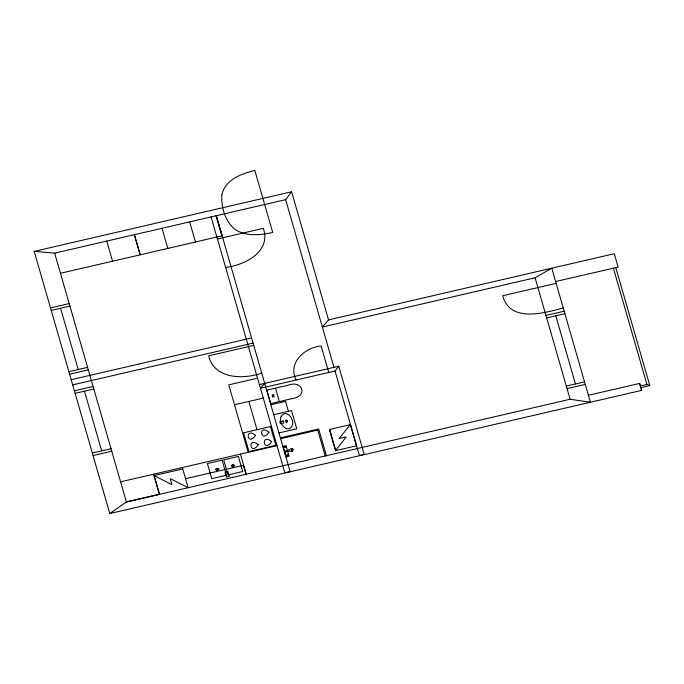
<?xml version="1.0" encoding="UTF-8"?>
<svg xmlns="http://www.w3.org/2000/svg" width="684" height="684" viewBox="0 0 684 684"><rect width="100%" height="100%" fill="white"/><g stroke="black" fill="none" stroke-linecap="round" stroke-linejoin="round"><path stroke-width="1.03" d="M34.2 251.37L54.66 253.148L285.647 199.66L291.598 191.768L328.534 319.881L322.361 327.037L535.102 277.772L551.774 268.188L590.42 402.243L570.114 399.259L126.395 502.013L109.773 513.547L34.2 251.37L291.598 191.768M335.528 450.671L346.181 436.905L339.119 438.547L350.396 424.636L356.501 445.814L335.528 450.671L329.423 429.492L350.396 424.636M335.04 371.019L338.768 366.214L364.196 454.424L359.399 455.535L335.04 371.019L260.467 388.281L264.682 383.373M279.371 401.568L291.717 398.669C308.569 396.686 302.918 379.475 287.861 385.297L266.888 390.154L270.753 403.56L279.371 401.568L275.507 388.161M195.444 242.008L222.138 235.8L216.255 215.725M60.457 273.267L195.444 242.025L189.639 221.89M217.427 238.99L263.331 228.353C271.454 251.738 244.838 265.153 225.617 267.393M50.496 307.894L69.195 303.568M51.223 310.416L69.922 306.081M68.879 371.668L87.578 367.342M69.606 374.191L88.304 369.856M328.534 319.881L614.283 253.713L618.131 267.068L555.622 281.543M71.196 379.714L251.584 337.939M72.684 384.878L253.071 343.103M253.73 345.386L208.68 355.817C214.348 379.321 243.111 379.44 261.741 373.19M74.402 390.829L93.101 386.494M75.12 393.343L93.828 389.008M556.143 283.356L502.723 295.727C510.016 323.045 544.233 313.101 563.24 307.971M257.552 378.184L228.781 384.844L248.172 452.329M545.943 315.392L564.163 311.177M546.67 317.906L564.89 313.691M259.407 384.596L338.768 366.214M234.467 404.774L263.297 398.097M270.898 404.774L285.544 401.388L288.392 411.281M92.331 453.039L111.03 448.704M93.058 455.553L111.757 451.218M273.745 414.675L291.521 410.562L296.779 428.808L279.012 432.929M271.377 426.337L243.572 432.818L248.985 451.594L275.84 445.378L270.428 426.594M280.372 437.837L317.35 429.27L317.59 430.108L280.62 438.675M120.581 481.835L277.003 445.652M153.96 475.602L182.731 468.942M283.39 447.413L286.322 446.763M284.476 451.166L288.605 450.209L291.393 448.584L292.94 448.935L293.265 449.721L292.188 451.329L288.862 451.115L284.732 452.073M566.326 386.101L584.546 381.886M567.053 388.615L585.273 384.399M185.544 478.697L243.478 465.282L246.078 474.286M285.818 455.826L288.742 455.151M588.411 395.275L639.643 383.408L640.395 385.964L646.919 384.459L649.8 385.579L615.797 267.606M649.8 385.579L640.874 387.64L641.652 390.376L109.773 513.547M153.926 475.5L171.915 484.64L170.171 478.603L188.143 487.718L182.346 467.582M613.394 268.162L646.919 384.459M639.643 383.408L641.652 390.376M555.776 315.794L575.441 383.989M535.102 277.772L570.114 399.259M285.647 199.66L333.972 367.325M328.782 372.464L321.147 345.967C304.748 347.575 287.434 362.606 296.163 380.013M329.902 430.398L335.459 449.67M326.388 455.698L318.684 428.988L317.487 429.261L325.191 455.98M288.315 450.277L288.571 451.184M287.4 450.491L285.998 445.626L283.073 446.301L286.126 456.895L289.05 456.219L287.656 451.389M216.349 215.708L290.11 471.584L284.835 472.806L211.074 216.931M216.05 215.776L221.847 235.894M248.856 401.44L256.987 429.672M240.443 454.125L246.24 474.251M162.014 228.302L167.819 248.42M106.747 241.093L112.552 261.22M153.746 474.157L159.543 494.267L126.378 501.953L54.66 253.148M153.575 474.26L159.372 494.378M60.568 308.245L78.233 369.505M84.474 391.171L101.685 450.876M221.881 194.863C221.137 207.389 225.053 221.471 235.202 229.516C246.343 236.698 260.399 235.193 272.719 232.474L254.841 170.453C241.461 173.633 225.002 179.712 221.881 194.863M255.551 435.332C247.309 447.43 244.333 426.397 255.551 435.332M268.983 432.22C260.741 444.318 257.765 423.285 268.983 432.22M258.261 444.72C250.019 456.818 247.044 435.785 258.261 444.72M271.685 441.608C263.443 453.706 260.467 432.673 271.685 441.608M287.1 421.233C286.28 423.439 285.707 418.976 287.1 421.233M287.485 421.241L286.776 422.43L285.801 421.626L285.75 420.532L286.399 420.019L287.485 421.241M287.4 454.92C287.665 456.074 286.263 454.749 287.4 454.92M281.107 416.684C277.704 423.003 287.784 434.443 292.077 425.773C295.471 419.454 285.39 408.015 281.107 416.684M284.886 447.097C284.296 447.977 285.835 447.61 284.886 447.097M292.675 449.969C291.991 454.005 290.478 445.669 292.675 449.969M218.957 469.164L217.255 470.592L215.477 469.532L217.17 468.104L218.957 469.164M233.937 465.599L232.97 466.411L231.953 465.813L232.919 464.992L233.937 465.599M234.68 465.522L232.987 466.95L231.209 465.889L232.902 464.462L234.68 465.522M218.213 469.241L217.238 470.053L216.221 469.455L217.187 468.634L218.213 469.241M273.549 394.625L272.095 394.967L272.711 397.096L274.164 396.754L273.549 394.625M283.167 420.942L279.799 421.729L280.38 423.738L283.749 422.96L283.167 420.942M222.103 460.17L207.406 463.572L211.758 478.655L226.455 475.252L222.103 460.17M238.357 456.442L223.668 459.845L228.011 474.927L242.709 471.524L238.357 456.442M227.917 471.729L225.036 472.396L226.395 477.09L229.268 476.423L227.917 471.729M140.186 254.816L134.389 234.697L140.186 254.816"/></g></svg>
